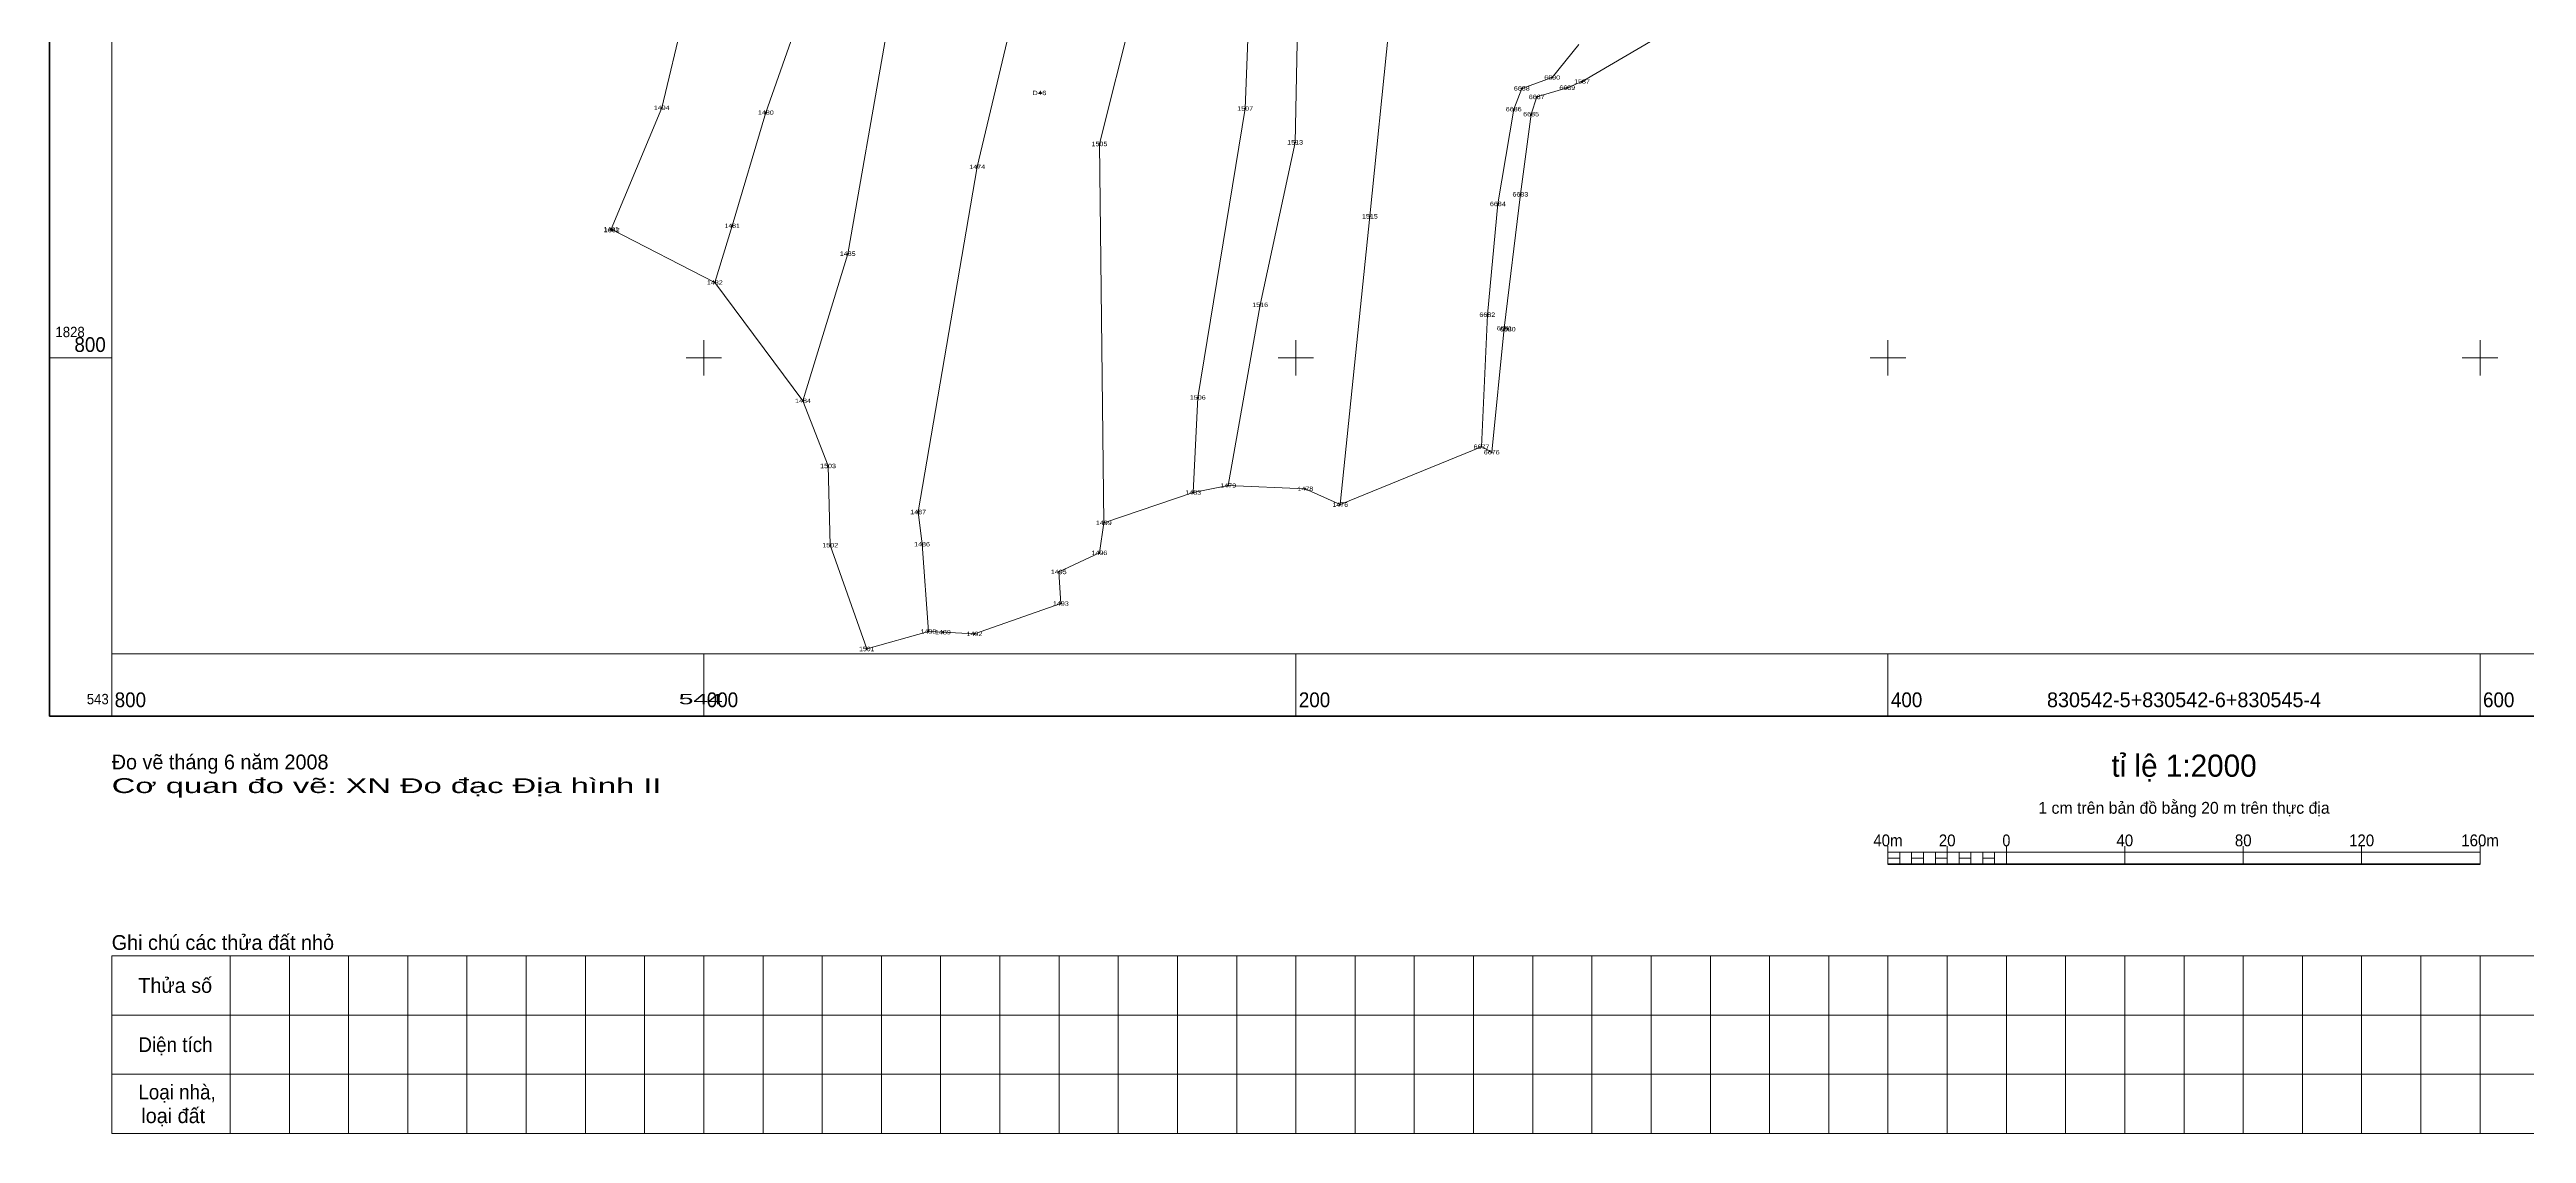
# Model space of a CAD drawing. Header units: metres. Extents: x 543779 to 545237, y 1828538 to 1830293.
# Drawn here: x 543779 to 544616, y 1828538 to 1828904 of the extents above; entities that cross this region are included whole.
import ezdxf
from ezdxf.enums import TextEntityAlignment as Align

# ---------------------------------------------------------------- set-up
doc = ezdxf.new("R2010")
doc.units = ezdxf.units.M
doc.header["$LTSCALE"] = 0.2
doc.header["$PDMODE"] = 32
doc.header["$PDSIZE"] = 0.1
doc.linetypes.add('MEDIUM_DASHED', pattern=[4.5, 3, -1.5])
for name, color, linetype, lineweight in [('10', 7, 'Continuous', 13), ('25', 7, 'MEDIUM_DASHED', 13), ('3', 7, 'Continuous', 13), ('32', 7, 'Continuous', 13), ('4', 7, 'Continuous', 13), ('63', 7, 'Continuous', 13)]:
    doc.layers.add(name, color=color, linetype=linetype, lineweight=lineweight)
doc.layers.add('5', color=7, linetype='Continuous')

msp = doc.modelspace()

# ---------------------------------------------------------------- hatches: boundary and pattern name
at = {"layer": '3'}
for points in [[(544113.33, 1828889.48), (544113.45, 1828889.48), (544113.45, 1828889.53), (544113.33, 1828889.53)], [(544113.33, 1828889.48), (544113.45, 1828889.48), (544113.45, 1828889.53), (544113.33, 1828889.53)], [(544113.7301, 1828889.5041, 1), (544113.6701, 1828889.5041, 1)], [(544113.7301, 1828889.5041, 1), (544113.6701, 1828889.5041, 1)], [(544113.7301, 1828889.5039, 1), (544113.6701, 1828889.5039, 1)], [(544113.68, 1828889.75), (544113.73, 1828889.75), (544113.73, 1828889.88), (544113.68, 1828889.88)], [(544113.68, 1828889.75), (544113.73, 1828889.75), (544113.73, 1828889.87), (544113.68, 1828889.87)], [(544113.68, 1828889.13), (544113.73, 1828889.13), (544113.73, 1828889.25), (544113.68, 1828889.25)], [(544113.68, 1828889.12), (544113.73, 1828889.12), (544113.73, 1828889.25), (544113.68, 1828889.25)], [(544113.95, 1828889.48), (544114.08, 1828889.48), (544114.08, 1828889.53), (544113.95, 1828889.53)], [(544113.95, 1828889.48), (544114.08, 1828889.48), (544114.08, 1828889.53), (544113.95, 1828889.53)]]:
    msp.add_hatch(color=256, dxfattribs=at).paths.add_polyline_path(points)

# ---------------------------------------------------------------- linework, layer by layer
at = {"layer": '10'}
for p, q in [((544003.71, 1828825.44), (543968.73, 1828843.47)), ((544003.71, 1828825.44), (544033.51, 1828785.48)), ((544187.93, 1828817.94), (544177.14, 1828756.86)), ((544166.86, 1828786.62), (544165.34, 1828754.54)), ((544135.11, 1828744.28), (544165.34, 1828754.54))]:
    msp.add_line(p, q, dxfattribs=at)
for points in [[(544108.29, 1829222.8), (544103.74, 1829196.43), (544094.48, 1829148.62), (544086.98, 1829110.95), (544081.02, 1829079.86), (544078.23, 1829078.41), (544071, 1829041.1), (544063.94, 1829007.92), (544057.46, 1828983.33), (544042.23, 1828943.43), (544020.96, 1828882.87), (544009.59, 1828844.61), (544003.71, 1828825.44)], [(544127.21, 1829224.14), (544111.27, 1829124.89), (544104.52, 1829082.34), (544061.13, 1828906.5), (544048.6, 1828835.2), (544033.51, 1828785.48)], [(544146.24, 1829223.11), (544142.31, 1829187.04), (544139.31, 1829146.8), (544131.38, 1829107.76), (544117.19, 1829003.43), (544106.96, 1828926.17), (544092.34, 1828864.51), (544072.42, 1828747.94), (544073.71, 1828737.05), (544075.87, 1828707.55)], [(544164.08, 1829221.84), (544160.2, 1829159.33), (544153.96, 1829100.17), (544152.59, 1829073.83), (544147.32, 1829026.64), (544144.47, 1828991.33), (544149.03, 1828935.97), (544144.84, 1828916.65), (544133.65, 1828872.27), (544135.11, 1828744.28)], [(544186.24, 1829220.15), (544183.9, 1829133.35), (544179.08, 1829065.91), (544175.86, 1829009.4), (544184.03, 1828913.37), (544182.88, 1828884.24), (544166.86, 1828786.62)], [(544209.37, 1829218.11), (544207.45, 1829172.29), (544200.15, 1829084.01), (544196.62, 1829037.7), (544194.17, 1828997.46), (544200.69, 1828917.7), (544199.74, 1828872.81), (544187.93, 1828817.94)], [(544237.51, 1829219.49), (544236.52, 1829168.34), (544234.91, 1829119.3), (544233.99, 1829068.68), (544231.06, 1829002.03), (544229.77, 1828957.01), (544231.37, 1828911.18), (544225, 1828847.82), (544214.98, 1828750.42)], [(543968.73, 1828843.47), (543985.78, 1828884.49), (543993.12, 1828915.09)], [(544295.56, 1828905.91), (544286.58, 1828894.71), (544276.31, 1828891.04), (544273.58, 1828884.04), (544268.22, 1828852), (544264.67, 1828814.58), (544262.7, 1828769.99)], [(544075.87, 1828707.55), (544055.03, 1828701.66), (544042.71, 1828736.73), (544041.96, 1828763.49), (544033.51, 1828785.48)], [(544165.34, 1828754.54), (544177.14, 1828756.86), (544203.19, 1828755.77), (544214.98, 1828750.42), (544262.7, 1828769.99)], [(544135.11, 1828744.28), (544133.63, 1828734.14), (544119.89, 1828727.69), (544120.6, 1828717.01), (544091.43, 1828706.76), (544080.78, 1828707.33), (544075.87, 1828707.55)]]:
    msp.add_lwpolyline(points, dxfattribs=at)
at = {"layer": '25'}
msp.add_line((544262.7, 1828769.99), (544266.14, 1828768.14), dxfattribs=at)
at = {"layer": '3'}
msp.add_line((544113.83, 1828889.65), (544113.86, 1828889.69), dxfattribs=at)
msp.add_line((544113.83, 1828889.65), (544113.86, 1828889.69), dxfattribs=at)
for points in [[(544113.33, 1828889.48), (544113.45, 1828889.48), (544113.45, 1828889.53), (544113.33, 1828889.53)], [(544113.33, 1828889.48), (544113.45, 1828889.48), (544113.45, 1828889.53), (544113.33, 1828889.53)], [(544113.68, 1828889.75), (544113.73, 1828889.75), (544113.73, 1828889.88), (544113.68, 1828889.88)], [(544113.68, 1828889.75), (544113.73, 1828889.75), (544113.73, 1828889.87), (544113.68, 1828889.87)], [(544113.68, 1828889.13), (544113.73, 1828889.13), (544113.73, 1828889.25), (544113.68, 1828889.25)], [(544113.68, 1828889.12), (544113.73, 1828889.12), (544113.73, 1828889.25), (544113.68, 1828889.25)], [(544113.95, 1828889.48), (544114.08, 1828889.48), (544114.08, 1828889.53), (544113.95, 1828889.53)], [(544113.95, 1828889.48), (544114.08, 1828889.48), (544114.08, 1828889.53), (544113.95, 1828889.53)]]:
    msp.add_lwpolyline(points, close=True, dxfattribs=at)
for points in [[(544113.87, 1828889.69), (544113.86, 1828889.69), (544113.83, 1828889.66)], [(544113.83, 1828889.65), (544113.83, 1828889.66), (544113.86, 1828889.69)], [(544113.87, 1828889.69), (544113.86, 1828889.69), (544113.83, 1828889.65)], [(544113.87, 1828889.69), (544113.86, 1828889.69), (544113.83, 1828889.65)]]:
    msp.add_lwpolyline(points, dxfattribs=at)
for centre in [(544113.7001, 1828889.5041), (544113.7001, 1828889.5041), (544113.7001, 1828889.5039)]:
    msp.add_circle(centre, 0.03, dxfattribs=at)
for centre, radius, start, end in [((544113.7001, 1828889.5041), 0.25, 49.34484, 48.4242), ((544113.7001, 1828889.5041), 0.25, 49.34484, 48.4242), ((544113.7001, 1828889.5039), 0.25, 49.34484, 48.4242), ((544113.7001, 1828889.5041), 0.2, 49.22592, 47.74531), ((544113.7001, 1828889.5041), 0.2, 49.22592, 47.74531), ((544113.7001, 1828889.5039), 0.2, 49.22592, 47.74531)]:
    msp.add_arc(centre, radius, start, end, dxfattribs=at)
msp.add_point((544113.83, 1828889.65), dxfattribs=at)
at = {"layer": '32'}
for points in [[(544266.14, 1828768.14), (544270.41, 1828810.04), (544275.83, 1828855.25), (544279.45, 1828882.35), (544281.36, 1828888.15), (544291.68, 1828891.28), (544296.65, 1828893.38), (544330.4, 1828913.06), (544344.35, 1828921.66)], [(544295.56, 1828905.91), (544286.58, 1828894.71), (544276.31, 1828891.04), (544273.58, 1828884.04), (544268.22, 1828852), (544264.67, 1828814.58), (544262.7, 1828769.99)]]:
    msp.add_lwpolyline(points, dxfattribs=at)
at = {"layer": '4'}
for p, q in [((544276.62, 1828891.04), (544276, 1828891.04)), ((544276.31, 1828890.72), (544276.31, 1828891.35)), ((544281.67, 1828888.15), (544281.05, 1828888.15)), ((544281.36, 1828887.84), (544281.36, 1828888.46)), ((544286.89, 1828894.71), (544286.27, 1828894.71)), ((544286.58, 1828894.4), (544286.58, 1828895.03)), ((544291.99, 1828891.28), (544291.36, 1828891.28)), ((544291.68, 1828890.97), (544291.68, 1828891.59)), ((544296.97, 1828893.38), (544296.34, 1828893.38)), ((544296.65, 1828893.07), (544296.65, 1828893.69)), ((543986.1, 1828884.49), (543985.47, 1828884.49)), ((543985.78, 1828884.18), (543985.78, 1828884.8)), ((544021.28, 1828882.87), (544020.65, 1828882.87)), ((544020.96, 1828882.56), (544020.96, 1828883.18)), ((544183.19, 1828884.24), (544182.56, 1828884.24)), ((544182.88, 1828883.93), (544182.88, 1828884.56)), ((544273.9, 1828884.04), (544273.27, 1828884.04)), ((544273.58, 1828883.72), (544273.58, 1828884.35)), ((544279.76, 1828882.35), (544279.14, 1828882.35)), ((544279.45, 1828882.03), (544279.45, 1828882.66)), ((544133.96, 1828872.27), (544133.34, 1828872.27)), ((544133.65, 1828871.96), (544133.65, 1828872.59)), ((544200.05, 1828872.81), (544199.43, 1828872.81)), ((544199.74, 1828872.5), (544199.74, 1828873.12)), ((544092.66, 1828864.51), (544092.03, 1828864.51)), ((544092.34, 1828864.2), (544092.34, 1828864.83)), ((544276.14, 1828855.25), (544275.52, 1828855.25)), ((544275.83, 1828854.94), (544275.83, 1828855.56)), ((544225.31, 1828847.82), (544224.69, 1828847.82)), ((544225, 1828847.5), (544225, 1828848.13)), ((544268.53, 1828852), (544267.91, 1828852)), ((544268.22, 1828851.68), (544268.22, 1828852.31)), ((543969.05, 1828843.47), (543968.42, 1828843.47)), ((543969.23, 1828843.17), (543968.61, 1828843.17)), ((543968.73, 1828843.16), (543968.73, 1828843.78)), ((543968.92, 1828842.85), (543968.92, 1828843.48)), ((544009.91, 1828844.61), (544009.28, 1828844.61)), ((544009.59, 1828844.3), (544009.59, 1828844.92)), ((544048.91, 1828835.2), (544048.29, 1828835.2)), ((544048.6, 1828834.89), (544048.6, 1828835.51)), ((544004.02, 1828825.44), (544003.4, 1828825.44)), ((544003.71, 1828825.13), (544003.71, 1828825.76)), ((544188.24, 1828817.94), (544187.61, 1828817.94)), ((544187.93, 1828817.63), (544187.93, 1828818.26)), ((544264.98, 1828814.58), (544264.36, 1828814.58)), ((544264.67, 1828814.27), (544264.67, 1828814.89)), ((544270.73, 1828810.04), (544270.1, 1828810.04)), ((544270.41, 1828809.73), (544270.41, 1828810.35)), ((544271.86, 1828809.68), (544271.23, 1828809.68)), ((544271.55, 1828809.37), (544271.55, 1828809.99)), ((544033.82, 1828785.48), (544033.19, 1828785.48)), ((544033.51, 1828785.17), (544033.51, 1828785.79)), ((544167.17, 1828786.62), (544166.54, 1828786.62)), ((544166.86, 1828786.31), (544166.86, 1828786.93)), ((544042.28, 1828763.49), (544041.65, 1828763.49)), ((544041.96, 1828763.18), (544041.96, 1828763.8)), ((544263.01, 1828769.99), (544262.39, 1828769.99)), ((544262.7, 1828769.68), (544262.7, 1828770.3)), ((544266.45, 1828768.14), (544265.83, 1828768.14)), ((544266.14, 1828767.83), (544266.14, 1828768.46)), ((544165.65, 1828754.54), (544165.02, 1828754.54)), ((544165.34, 1828754.23), (544165.34, 1828754.85)), ((544177.45, 1828756.86), (544176.82, 1828756.86)), ((544177.14, 1828756.55), (544177.14, 1828757.17)), ((544203.51, 1828755.77), (544202.88, 1828755.77)), ((544203.19, 1828755.45), (544203.19, 1828756.08)), ((544072.73, 1828747.94), (544072.1, 1828747.94)), ((544072.42, 1828747.63), (544072.42, 1828748.25)), ((544215.29, 1828750.42), (544214.67, 1828750.42)), ((544214.98, 1828750.11), (544214.98, 1828750.74)), ((544042.71, 1828736.41), (544042.71, 1828737.04)), ((544074.03, 1828737.05), (544073.4, 1828737.05)), ((544073.71, 1828736.74), (544073.71, 1828737.37)), ((544135.42, 1828744.28), (544134.8, 1828744.28)), ((544135.11, 1828743.97), (544135.11, 1828744.6)), ((544043.02, 1828736.73), (544042.4, 1828736.73)), ((544133.94, 1828734.14), (544133.31, 1828734.14)), ((544133.63, 1828733.82), (544133.63, 1828734.45)), ((544120.21, 1828727.69), (544119.58, 1828727.69)), ((544119.89, 1828727.38), (544119.89, 1828728)), ((544120.92, 1828717.01), (544120.29, 1828717.01)), ((544120.6, 1828716.7), (544120.6, 1828717.32)), ((544076.18, 1828707.55), (544075.56, 1828707.55)), ((544075.87, 1828707.24), (544075.87, 1828707.86)), ((544081.09, 1828707.33), (544080.46, 1828707.33)), ((544080.78, 1828707.01), (544080.78, 1828707.64)), ((544091.74, 1828706.76), (544091.11, 1828706.76)), ((544091.43, 1828706.45), (544091.43, 1828707.07)), ((544055.34, 1828701.66), (544054.72, 1828701.66)), ((544055.03, 1828701.35), (544055.03, 1828701.97))]:
    msp.add_line(p, q, dxfattribs=at)
at = {"layer": '63'}
for p, q in [((544000, 1828794), (544000, 1828806)), ((544200, 1828794), (544200, 1828806)), ((544400, 1828794), (544400, 1828806)), ((544600, 1828794), (544600, 1828806)), ((543800, 1828800), (543779, 1828800)), ((543994, 1828800), (544006, 1828800)), ((544194, 1828800), (544206, 1828800)), ((544394, 1828800), (544406, 1828800)), ((544594, 1828800), (544606, 1828800)), ((543800, 1828700), (543800, 1828679)), ((544000, 1828700), (544000, 1828679)), ((544200, 1828700), (544200, 1828679)), ((544400, 1828700), (544400, 1828679)), ((544600, 1828700), (544600, 1828679)), ((544400, 1828629), (544400, 1828635)), ((544400, 1828633), (544600, 1828633)), ((544404, 1828629), (544404, 1828633)), ((544408, 1828629), (544408, 1828633)), ((544412, 1828629), (544412, 1828633)), ((544416, 1828629), (544416, 1828633)), ((544420, 1828629), (544420, 1828635)), ((544420, 1828629), (544420, 1828633)), ((544424, 1828629), (544424, 1828633)), ((544428, 1828629), (544428, 1828633)), ((544432, 1828629), (544432, 1828633)), ((544436, 1828629), (544436, 1828633)), ((544440, 1828629), (544440, 1828635)), ((544480, 1828629), (544480, 1828635)), ((544520, 1828629), (544520, 1828635)), ((544560, 1828629), (544560, 1828635)), ((544600, 1828629), (544600, 1828635)), ((543840, 1828598), (543840, 1828538)), ((543860, 1828598), (543860, 1828538)), ((543880, 1828598), (543880, 1828538)), ((543900, 1828598), (543900, 1828538)), ((543920, 1828598), (543920, 1828538)), ((543940, 1828598), (543940, 1828538)), ((543960, 1828598), (543960, 1828538)), ((543980, 1828598), (543980, 1828538)), ((544000, 1828598), (544000, 1828538)), ((544020, 1828598), (544020, 1828538)), ((544040, 1828598), (544040, 1828538)), ((544060, 1828598), (544060, 1828538)), ((544080, 1828598), (544080, 1828538)), ((544100, 1828598), (544100, 1828538)), ((544120, 1828598), (544120, 1828538)), ((544140, 1828598), (544140, 1828538)), ((544160, 1828598), (544160, 1828538)), ((544180, 1828598), (544180, 1828538)), ((544200, 1828598), (544200, 1828538)), ((544220, 1828598), (544220, 1828538)), ((544240, 1828598), (544240, 1828538)), ((544260, 1828598), (544260, 1828538)), ((544280, 1828598), (544280, 1828538)), ((544300, 1828598), (544300, 1828538)), ((544320, 1828598), (544320, 1828538)), ((544340, 1828598), (544340, 1828538)), ((544360, 1828598), (544360, 1828538)), ((544380, 1828598), (544380, 1828538)), ((544400, 1828598), (544400, 1828538)), ((544420, 1828598), (544420, 1828538)), ((544440, 1828598), (544440, 1828538)), ((544460, 1828598), (544460, 1828538)), ((544480, 1828598), (544480, 1828538)), ((544500, 1828598), (544500, 1828538)), ((544520, 1828598), (544520, 1828538)), ((544540, 1828598), (544540, 1828538)), ((544560, 1828598), (544560, 1828538)), ((544580, 1828598), (544580, 1828538)), ((544600, 1828598), (544600, 1828538)), ((543800, 1828578), (545200, 1828578)), ((543800, 1828558), (545200, 1828558))]:
    msp.add_line(p, q, dxfattribs=at)
at = {"layer": '63', "lineweight": 53}
msp.add_line((544400, 1828629), (544600, 1828629), dxfattribs=at)
at = {"layer": '63', "lineweight": 158}
msp.add_lwpolyline([(543779, 1830221), (545221, 1830221), (545221, 1828679), (543779, 1828679)], close=True, dxfattribs=at)
at = {"layer": '63'}
for points in [[(543800, 1830200), (545200, 1830200), (545200, 1828700), (543800, 1828700)], [(544400, 1828629), (544400, 1828631), (544404, 1828631), (544404, 1828629)], [(544408, 1828629), (544408, 1828631), (544412, 1828631), (544412, 1828629)], [(544416, 1828629), (544416, 1828631), (544420, 1828631), (544420, 1828629)], [(544424, 1828629), (544424, 1828631), (544428, 1828631), (544428, 1828629)], [(544432, 1828629), (544432, 1828631), (544436, 1828631), (544436, 1828629)], [(543800, 1828598), (545200, 1828598), (545200, 1828538), (543800, 1828538)]]:
    msp.add_lwpolyline(points, close=True, dxfattribs=at)

# ---------------------------------------------------------------- texts
at = {"layer": '5'}
for s, width, p in [('D46 ', 1.3, (544113.705, 1828888.75)), ('6688', 1.2, (544276.31, 1828890.29)), ('6687', 1.2, (544281.36, 1828887.4)), ('6690', 1.2, (544286.58, 1828893.96)), ('6689', 1.2, (544291.68, 1828890.53)), ('1587', 1.2, (544296.65, 1828892.63)), ('1494', 1.2, (543985.78, 1828883.74)), ('1480', 1.2, (544020.96, 1828882.12)), ('1507', 1.2, (544182.88, 1828883.49)), ('6686', 1.2, (544273.58, 1828883.29)), ('6685', 1.2, (544279.45, 1828881.6)), ('1505', 1.2, (544133.65, 1828871.52)), ('1513', 1.2, (544199.74, 1828872.06)), ('1474', 1.2, (544092.34, 1828863.76)), ('6683', 1.2, (544275.83, 1828854.5)), ('1515', 1.2, (544225, 1828847.07)), ('6684', 1.2, (544268.22, 1828851.25)), ('1491', 1.15, (543968.735, 1828842.72)), ('1662', 1.2, (543968.92, 1828842.42)), ('1481', 1.15, (544009.595, 1828843.86)), ('1485', 1.2, (544048.6, 1828834.45)), ('1482', 1.2, (544003.71, 1828824.69)), ('1516', 1.2, (544187.93, 1828817.19)), ('6682', 1.2, (544264.67, 1828813.83)), ('6681', 1.15, (544270.415, 1828809.29)), ('6680', 1.2, (544271.55, 1828808.93)), ('1506', 1.2, (544166.86, 1828785.87)), ('1484', 1.2, (544033.51, 1828784.73)), ('6677', 1.2, (544262.7, 1828769.24)), ('1503', 1.2, (544041.96, 1828762.74)), ('6676', 1.2, (544266.14, 1828767.39)), ('1483', 1.2, (544165.34, 1828753.79)), ('1479', 1.2, (544177.14, 1828756.11)), ('1478', 1.2, (544203.19, 1828755.02)), ('1487', 1.2, (544072.42, 1828747.19)), ('1476', 1.2, (544214.98, 1828749.67)), ('1502', 1.2, (544042.71, 1828735.98)), ('1486', 1.2, (544073.71, 1828736.3)), ('1499', 1.2, (544135.11, 1828743.53)), ('1496', 1.2, (544133.63, 1828733.39)), ('1495', 1.2, (544119.89, 1828726.94)), ('1493', 1.2, (544120.6, 1828716.26)), ('1490', 1.2, (544075.87, 1828706.8)), ('1489', 1.2, (544080.78, 1828706.58)), ('1492', 1.2, (544091.43, 1828706.01)), ('1501', 1.15, (544055.035, 1828700.91))]:
    msp.add_text(s, height=1.5, dxfattribs=dict(at, width=width)).set_placement(p, align=Align.CENTER)
at = {"layer": '63'}
for s, height, width, p in [('1828', 3.5, 0.95, (543781, 1828807)), ('800', 5, 0.95, (543801, 1828682)), ('000', 5, 0.95, (544001, 1828682)), ('200', 5, 0.95, (544201, 1828682)), ('400', 5, 0.95, (544401, 1828682)), ('600', 5, 0.95, (544601, 1828682)), ('Cơ quan đo vẽ: XN Đo đạc Địa hình II', 5, 1.65, (543800, 1828653)), ('Diện tích', 5, 0.95, (543809, 1828565.5)), ('Loại nhà,', 5, 0.95, (543809, 1828549.5))]:
    msp.add_text(s, height=height, dxfattribs=dict(at, width=width)).set_placement(p)
for s, height, width, p in [('800', 5, 0.95, (543798, 1828802)), ('543', 3.5, 0.95, (543799, 1828683)), ('544', 3.5, 1.9, (544006.37, 1828683))]:
    msp.add_text(s, height=height, dxfattribs=dict(at, width=width)).set_placement(p, align=Align.RIGHT)
for s, height, p in [('830542-5+830542-6+830545-4', 5, (544500, 1828682)), ('tỉ lệ 1:2000', 7.5, (544500.005, 1828658.5)), ('1 cm trên bản đồ bằng 20 m trên thực địa', 4, (544499.995, 1828646))]:
    msp.add_text(s, height=height, dxfattribs=at).set_placement(p, align=Align.CENTER)
for s, p in [('Đo vẽ tháng 6 năm 2008', (543800, 1828661)), ('Ghi chú các thửa đất nhỏ', (543800, 1828600)), ('Thửa số', (543809, 1828585.5)), ('loại đất', (543810, 1828541.5))]:
    msp.add_text(s, height=5, dxfattribs=at).set_placement(p)
for s, width, p in [('40m', 0.95, (544400, 1828635)), ('20', 0.95, (544420, 1828635)), ('0', 0.9, (544440, 1828635)), ('40', 0.95, (544480, 1828635)), ('80', 0.95, (544520, 1828635)), ('120', 0.95, (544559.995, 1828635)), ('160m', 0.95, (544600.005, 1828635))]:
    msp.add_text(s, height=4, dxfattribs=dict(at, width=width)).set_placement(p, align=Align.CENTER)

doc.saveas('drawing.dxf')
